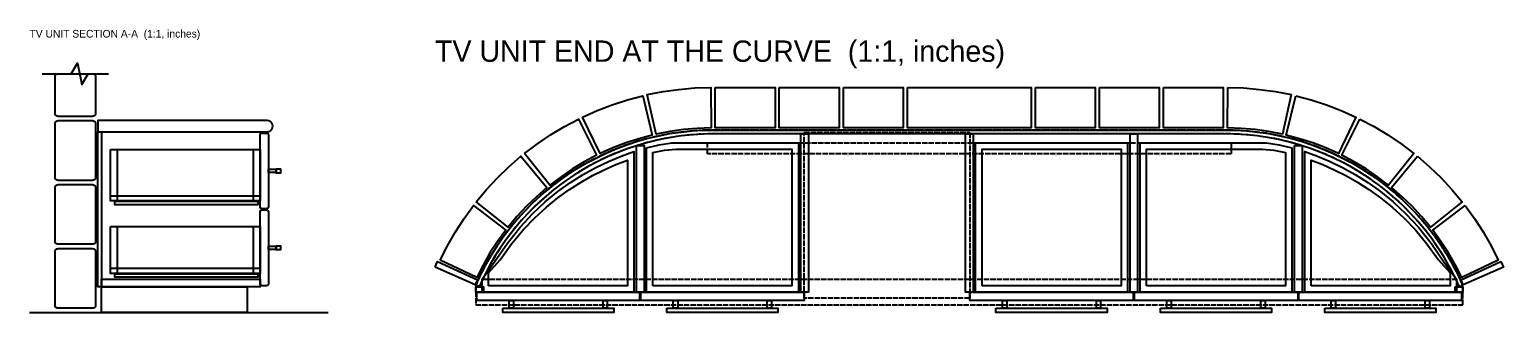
# Model space of a CAD drawing. Header units: inches. Extents: x 0 to 365, y -9 to 31.
# Drawn here: x 229.3 to 365.3, y 0 to 26.1 of the extents above; entities that cross this region are included whole.
import ezdxf

# ---------------------------------------------------------------- set-up
doc = ezdxf.new("R2010")
doc.units = ezdxf.units.IN
doc.header["$MEASUREMENT"] = 0
doc.linetypes.add('DASHED', pattern=[0.6, 0.5, -0.1])
doc.layers.add('TV unit end at the curve', color=7, linetype='Continuous')
doc.layers.add('TV unit section A-A', color=7, linetype='Continuous')

msp = doc.modelspace()

# ---------------------------------------------------------------- linework, layer by layer
at = {"layer": 'TV unit end at the curve'}
for points in [[(286.31, 20.12), (287.76, 20.4), (289.22, 20.61), (290.69, 20.74), (292.17, 20.79), (292.2, 17.05), (290.92, 17), (289.65, 16.89), (288.38, 16.71), (287.13, 16.47), (286.31, 20.12)], [(292.58, 20.79), (293.96, 20.79), (295.33, 20.79), (296.71, 20.79), (298.09, 20.79), (298.09, 17.05), (296.71, 17.05), (295.33, 17.05), (293.96, 17.05), (292.58, 17.05), (292.58, 20.79)], [(298.48, 20.79), (299.86, 20.79), (301.24, 20.79), (302.62, 20.79), (304, 20.79), (304, 17.05), (302.62, 17.05), (301.24, 17.05), (299.86, 17.05), (298.48, 17.05), (298.48, 20.79)], [(304.39, 20.79), (305.77, 20.79), (307.15, 20.79), (308.52, 20.79), (309.9, 20.79), (309.9, 17.05), (308.52, 17.05), (307.15, 17.05), (305.77, 17.05), (304.39, 17.05), (304.39, 20.79)], [(310.3, 20.79), (316, 20.79), (321.71, 20.79), (321.71, 17.05), (316, 17.05), (310.3, 17.05), (310.3, 20.79)], [(322.11, 20.79), (323.48, 20.79), (324.86, 20.79), (326.24, 20.79), (327.62, 20.79), (327.62, 17.05), (326.24, 17.05), (324.86, 17.05), (323.48, 17.05), (322.11, 17.05), (322.11, 20.79)], [(328.01, 20.79), (329.39, 20.79), (330.77, 20.79), (332.15, 20.79), (333.52, 20.79), (333.52, 17.05), (332.15, 17.05), (330.77, 17.05), (329.39, 17.05), (328.01, 17.05), (328.01, 20.79)], [(333.92, 20.79), (335.3, 20.79), (336.67, 20.79), (338.05, 20.79), (339.43, 20.79), (339.43, 17.05), (338.05, 17.05), (336.67, 17.05), (335.3, 17.05), (333.92, 17.05), (333.92, 20.79)], [(339.84, 20.79), (341.31, 20.74), (342.78, 20.61), (344.25, 20.4), (345.7, 20.12), (344.88, 16.47), (343.63, 16.71), (342.36, 16.89), (341.09, 17), (339.81, 17.05), (339.84, 20.79)], [(280.34, 18.05), (281.69, 18.65), (283.07, 19.18), (284.47, 19.64), (285.9, 20.02), (286.77, 16.39), (285.54, 16.05), (284.32, 15.66), (283.13, 15.2), (281.96, 14.68), (280.34, 18.05)], [(346.11, 20.02), (347.53, 19.64), (348.94, 19.18), (350.32, 18.65), (351.67, 18.05), (350.05, 14.68), (348.88, 15.2), (347.69, 15.66), (346.47, 16.05), (345.24, 16.39), (346.11, 20.02)], [(274.99, 14.69), (276.17, 15.58), (277.39, 16.41), (278.66, 17.17), (279.96, 17.87), (281.63, 14.52), (280.5, 13.92), (279.41, 13.26), (278.35, 12.54), (277.33, 11.77), (274.99, 14.69)], [(352.04, 17.87), (353.35, 17.17), (354.61, 16.41), (355.84, 15.58), (357.02, 14.69), (354.68, 11.77), (353.66, 12.54), (352.6, 13.26), (351.51, 13.92), (350.38, 14.52), (352.04, 17.87)], [(270.48, 2.54), (270.91, 3.47), (271.38, 4.39), (271.9, 5.28), (272.45, 6.15), (273.03, 6.99), (273.66, 7.81), (274.32, 8.61), (275.01, 9.37), (275.73, 10.1), (276.49, 10.8), (277.27, 11.47), (278.08, 12.1), (278.92, 12.7), (279.78, 13.26), (280.67, 13.79), (281.58, 14.27), (282.51, 14.72), (283.45, 15.12), (284.42, 15.49), (285.39, 15.81), (286.39, 16.09), (287.39, 16.32), (288.4, 16.52), (289.42, 16.67), (290.44, 16.77), (291.47, 16.83), (292.51, 16.85), (293.63, 16.85), (294.75, 16.85), (295.87, 16.85), (296.98, 16.85), (298.1, 16.85), (299.22, 16.85), (300.34, 16.85), (301.46, 16.85), (302.58, 16.85), (303.7, 16.85), (304.82, 16.85), (305.93, 16.85), (307.05, 16.85), (308.17, 16.85), (309.29, 16.85), (310.41, 16.85), (311.53, 16.85), (312.65, 16.85), (313.77, 16.85), (314.88, 16.85), (316, 16.85), (317.12, 16.85), (318.24, 16.85), (319.36, 16.85), (320.48, 16.85), (321.6, 16.85), (322.72, 16.85), (323.84, 16.85), (324.95, 16.85), (326.07, 16.85), (327.19, 16.85), (328.31, 16.85), (329.43, 16.85), (330.55, 16.85), (331.67, 16.85), (332.79, 16.85), (333.9, 16.85), (335.02, 16.85), (336.14, 16.85), (337.26, 16.85), (338.38, 16.85), (339.5, 16.85), (340.54, 16.83), (341.57, 16.77), (342.59, 16.67), (343.61, 16.52), (344.62, 16.32), (345.62, 16.09), (346.61, 15.81), (347.59, 15.49), (348.55, 15.12), (349.5, 14.72), (350.43, 14.27), (351.34, 13.79), (352.22, 13.26), (353.09, 12.7), (353.93, 12.1), (354.74, 11.47), (355.52, 10.8), (356.28, 10.1), (357, 9.37), (357.69, 8.61), (358.35, 7.81), (358.97, 6.99), (359.56, 6.15), (360.11, 5.28), (360.62, 4.39), (361.1, 3.47), (361.53, 2.54), (361.21, 2.39), (360.78, 3.31), (360.31, 4.22), (359.81, 5.1), (359.26, 5.95), (358.69, 6.79), (358.07, 7.59), (357.42, 8.37), (356.74, 9.13), (356.03, 9.85), (355.29, 10.54), (354.51, 11.2), (353.71, 11.82), (352.89, 12.41), (352.04, 12.96), (351.16, 13.48), (350.27, 13.96), (349.36, 14.39), (348.42, 14.79), (347.47, 15.15), (346.51, 15.47), (345.53, 15.74), (344.55, 15.98), (343.55, 16.17), (342.55, 16.31), (341.54, 16.42), (340.52, 16.48), (339.5, 16.5), (338.38, 16.5), (337.26, 16.5), (336.14, 16.5), (335.02, 16.5), (333.9, 16.5), (332.79, 16.5), (331.67, 16.5), (330.55, 16.5), (329.43, 16.5), (328.31, 16.5), (327.19, 16.5), (326.07, 16.5), (324.95, 16.5), (323.84, 16.5), (322.72, 16.5), (321.6, 16.5), (320.48, 16.5), (319.36, 16.5), (318.24, 16.5), (317.12, 16.5), (316, 16.5), (314.88, 16.5), (313.77, 16.5), (312.65, 16.5), (311.53, 16.5), (310.41, 16.5), (309.29, 16.5), (308.17, 16.5), (307.05, 16.5), (305.93, 16.5), (304.82, 16.5), (303.7, 16.5), (302.58, 16.5), (301.46, 16.5), (300.34, 16.5), (299.22, 16.5), (298.1, 16.5), (296.98, 16.5), (295.87, 16.5), (294.75, 16.5), (293.63, 16.5), (292.51, 16.5), (291.48, 16.48), (290.47, 16.42), (289.46, 16.31), (288.46, 16.17), (287.46, 15.98), (286.47, 15.74), (285.5, 15.47), (284.53, 15.15), (283.59, 14.79), (282.65, 14.39), (281.74, 13.96), (280.84, 13.48), (279.97, 12.96), (279.12, 12.41), (278.29, 11.82), (277.49, 11.2), (276.72, 10.54), (275.98, 9.85), (275.26, 9.13), (274.58, 8.37), (273.94, 7.59), (273.32, 6.79), (272.74, 5.95), (272.2, 5.1), (271.7, 4.22), (271.23, 3.31), (270.8, 2.39), (270.48, 2.54)], [(300.47, 16.5), (301.18, 16.5), (301.18, 1.89), (300.47, 1.89), (300.47, 16.5)], [(315.65, 16.5), (316.36, 16.5), (316.36, 1.89), (315.65, 1.89), (315.65, 16.5)], [(330.83, 16.5), (331.53, 16.5), (331.53, 1.89), (330.83, 1.89), (330.83, 16.5)], [(285.3, 15.41), (286.01, 15.41), (286.01, 1.89), (285.3, 1.89), (285.3, 15.41)], [(286.24, 1.89), (286.24, 15.21), (287.41, 15.49), (288.58, 15.67), (289.74, 15.67), (290.91, 15.67), (292.07, 15.67), (293.24, 15.67), (294.41, 15.67), (295.57, 15.67), (296.74, 15.67), (297.91, 15.67), (299.07, 15.67), (300.24, 15.67), (300.24, 1.89), (286.24, 1.89)], [(286.83, 2.48), (286.83, 14.77), (287.9, 15), (288.97, 15.08), (290.04, 15.08), (291.11, 15.08), (292.17, 15.08), (293.24, 15.08), (294.31, 15.08), (295.38, 15.08), (296.44, 15.08), (297.51, 15.08), (298.58, 15.08), (299.65, 15.08), (299.65, 2.48), (286.83, 2.48)], [(316.59, 1.89), (316.59, 15.67), (317.76, 15.67), (318.93, 15.67), (320.09, 15.67), (321.26, 15.67), (322.43, 15.67), (323.59, 15.67), (324.76, 15.67), (325.92, 15.67), (327.09, 15.67), (328.26, 15.67), (329.42, 15.67), (330.59, 15.67), (330.59, 1.89), (316.59, 1.89)], [(317.18, 2.48), (317.18, 15.08), (318.25, 15.08), (319.32, 15.08), (320.39, 15.08), (321.46, 15.08), (322.52, 15.08), (323.59, 15.08), (324.66, 15.08), (325.73, 15.08), (326.79, 15.08), (327.86, 15.08), (328.93, 15.08), (330, 15.08), (330, 2.48), (317.18, 2.48)], [(331.77, 1.89), (331.77, 15.67), (332.94, 15.67), (334.1, 15.67), (335.27, 15.67), (336.43, 15.67), (337.6, 15.67), (338.77, 15.67), (339.93, 15.67), (341.1, 15.67), (342.27, 15.67), (343.43, 15.67), (344.6, 15.49), (345.76, 15.21), (345.76, 1.89), (331.77, 1.89)], [(332.36, 2.48), (332.36, 15.08), (333.43, 15.08), (334.5, 15.08), (335.56, 15.08), (336.63, 15.08), (337.7, 15.08), (338.77, 15.08), (339.83, 15.08), (340.9, 15.08), (341.97, 15.08), (343.04, 15.08), (344.11, 15), (345.17, 14.77), (345.17, 2.48), (332.36, 2.48)], [(346, 15.41), (346.71, 15.41), (346.71, 1.89), (346, 1.89), (346, 15.41)], [(270.54, 10.21), (271.48, 11.35), (272.49, 12.43), (273.55, 13.46), (274.66, 14.43), (277.04, 11.54), (276.08, 10.7), (275.16, 9.81), (274.29, 8.88), (273.47, 7.89), (270.54, 10.21)], [(271.07, 1.89), (271.07, 3.07), (272.23, 4.68), (273.4, 6.42), (274.57, 7.88), (275.73, 9.13), (276.9, 10.22), (278.07, 11.18), (279.23, 12.01), (280.4, 12.75), (281.56, 13.39), (282.73, 13.96), (283.9, 14.44), (285.06, 14.86), (285.06, 1.89), (271.07, 1.89)], [(271.66, 2.48), (271.66, 3.66), (272.73, 4.87), (273.79, 6.35), (274.86, 7.63), (275.93, 8.74), (277, 9.72), (278.07, 10.59), (279.13, 11.36), (280.2, 12.04), (281.27, 12.65), (282.34, 13.18), (283.4, 13.66), (284.47, 14.07), (284.47, 2.48), (271.66, 2.48)], [(346.95, 1.89), (346.95, 14.86), (348.11, 14.44), (349.28, 13.96), (350.44, 13.39), (351.61, 12.75), (352.78, 12.01), (353.94, 11.18), (355.11, 10.22), (356.27, 9.13), (357.44, 7.88), (358.61, 6.42), (359.77, 4.68), (360.94, 3.07), (360.94, 1.89), (346.95, 1.89)], [(347.54, 2.48), (347.54, 14.07), (348.6, 13.66), (349.67, 13.18), (350.74, 12.65), (351.81, 12.04), (352.87, 11.36), (353.94, 10.59), (355.01, 9.72), (356.08, 8.74), (357.15, 7.63), (358.21, 6.35), (359.28, 4.87), (360.35, 3.66), (360.35, 2.48), (347.54, 2.48)], [(357.34, 14.43), (358.46, 13.46), (359.52, 12.43), (360.52, 11.35), (361.47, 10.21), (358.54, 7.89), (357.72, 8.88), (356.85, 9.81), (355.93, 10.7), (354.96, 11.54), (357.34, 14.43)], [(267.2, 4.85), (267.87, 6.17), (268.61, 7.45), (269.41, 8.69), (270.28, 9.88), (273.25, 7.61), (272.49, 6.57), (271.8, 5.5), (271.16, 4.39), (270.58, 3.25), (267.2, 4.85)], [(361.73, 9.88), (362.6, 8.69), (363.4, 7.45), (364.14, 6.17), (364.8, 4.85), (361.42, 3.25), (360.85, 4.39), (360.21, 5.5), (359.51, 6.57), (358.76, 7.61), (361.73, 9.88)], [(266.73, 4.18), (266.85, 4.45), (266.97, 4.72), (270.65, 3.02), (270.54, 2.79), (270.44, 2.55), (266.73, 4.18)], [(365.04, 4.72), (365.16, 4.45), (365.28, 4.18), (361.57, 2.55), (361.46, 2.79), (361.36, 3.02), (365.04, 4.72)], [(270.48, 2.39), (271.19, 2.39), (271.19, 1.89), (270.48, 1.89), (270.48, 2.39)], [(270.6, 1.89), (285.59, 1.89), (285.59, 1.1), (270.6, 1.1), (270.6, 1.89)], [(285.71, 1.89), (300.77, 1.89), (300.77, 1.1), (285.71, 1.1), (285.71, 1.89)], [(316.06, 1.89), (331.12, 1.89), (331.12, 1.1), (316.06, 1.1), (316.06, 1.89)], [(331.24, 1.89), (346.3, 1.89), (346.3, 1.1), (331.24, 1.1), (331.24, 1.89)], [(346.41, 1.89), (361.41, 1.89), (361.41, 1.1), (346.41, 1.1), (346.41, 1.89)], [(360.82, 2.39), (361.53, 2.39), (361.53, 1.89), (360.82, 1.89), (360.82, 2.39)], [(272.98, 0.39), (283.21, 0.39), (283.21, 0), (272.98, 0), (272.98, 0.39)], [(273.57, 1.1), (273.96, 1.1), (273.96, 0.39), (273.57, 0.39), (273.57, 1.1)], [(282.23, 1.1), (282.62, 1.1), (282.62, 0.39), (282.23, 0.39), (282.23, 1.1)], [(288.12, 0.39), (298.36, 0.39), (298.36, 0), (288.12, 0), (288.12, 0.39)], [(288.71, 1.1), (289.11, 1.1), (289.11, 0.39), (288.71, 0.39), (288.71, 1.1)], [(297.37, 1.1), (297.77, 1.1), (297.77, 0.39), (297.37, 0.39), (297.37, 1.1)], [(318.47, 0.39), (328.71, 0.39), (328.71, 0), (318.47, 0), (318.47, 0.39)], [(319.06, 1.1), (319.46, 1.1), (319.46, 0.39), (319.06, 0.39), (319.06, 1.1)], [(327.73, 1.1), (328.12, 1.1), (328.12, 0.39), (327.73, 0.39), (327.73, 1.1)], [(333.65, 0.39), (343.88, 0.39), (343.88, 0), (333.65, 0), (333.65, 0.39)], [(334.24, 1.1), (334.63, 1.1), (334.63, 0.39), (334.24, 0.39), (334.24, 1.1)], [(342.9, 1.1), (343.29, 1.1), (343.29, 0.39), (342.9, 0.39), (342.9, 1.1)], [(348.79, 0.39), (359.03, 0.39), (359.03, 0), (348.79, 0), (348.79, 0.39)], [(349.39, 1.1), (349.78, 1.1), (349.78, 0.39), (349.39, 0.39), (349.39, 1.1)], [(358.05, 1.1), (358.44, 1.1), (358.44, 0.39), (358.05, 0.39), (358.05, 1.1)]]:
    msp.add_lwpolyline(points, dxfattribs=at)
at = {"layer": 'TV unit end at the curve', "linetype": 'DASHED'}
for points in [[(361.53, 0.71), (361.53, 2.54), (361.19, 3.29), (360.82, 4.02), (360.42, 4.75), (360, 5.45), (359.56, 6.15), (359.09, 6.83), (358.6, 7.49), (358.09, 8.13), (357.56, 8.76), (357, 9.37), (356.42, 9.96), (355.83, 10.53), (355.21, 11.07), (354.58, 11.6), (353.93, 12.1), (353.26, 12.59), (352.57, 13.04), (351.87, 13.48), (351.16, 13.89), (350.43, 14.27), (349.69, 14.63), (348.94, 14.96), (348.17, 15.27), (347.4, 15.55), (346.61, 15.81), (345.82, 16.03), (345.02, 16.23), (344.22, 16.41), (343.41, 16.55), (342.59, 16.67), (341.77, 16.75), (340.95, 16.81), (340.13, 16.85), (339.27, 16.85), (338.38, 16.85), (337.48, 16.85), (336.59, 16.85), (335.69, 16.85), (334.8, 16.85), (333.9, 16.85), (333.01, 16.85), (332.11, 16.85), (331.22, 16.85), (330.32, 16.85), (329.43, 16.85), (328.53, 16.85), (327.64, 16.85), (326.74, 16.85), (325.85, 16.85), (324.95, 16.85), (324.06, 16.85), (323.16, 16.85), (322.27, 16.85), (321.37, 16.85), (320.48, 16.85), (319.58, 16.85), (318.69, 16.85), (317.79, 16.85), (316.9, 16.85), (316, 16.85), (315.11, 16.85), (314.21, 16.85), (313.32, 16.85), (312.42, 16.85), (311.53, 16.85), (310.63, 16.85), (309.74, 16.85), (308.84, 16.85), (307.95, 16.85), (307.05, 16.85), (306.16, 16.85), (305.26, 16.85), (304.37, 16.85), (303.47, 16.85), (302.58, 16.85), (301.68, 16.85), (300.79, 16.85), (299.89, 16.85), (299, 16.85), (298.1, 16.85), (297.21, 16.85), (296.31, 16.85), (295.42, 16.85), (294.52, 16.85), (293.63, 16.85), (292.73, 16.85), (291.88, 16.85), (291.06, 16.81), (290.24, 16.75), (289.42, 16.67), (288.6, 16.55), (287.79, 16.41), (286.99, 16.23), (286.19, 16.03), (285.39, 15.81), (284.61, 15.55), (283.84, 15.27), (283.07, 14.96), (282.32, 14.63), (281.58, 14.27), (280.85, 13.89), (280.13, 13.48), (279.43, 13.04), (278.75, 12.59), (278.08, 12.1), (277.43, 11.6), (276.8, 11.07), (276.18, 10.53), (275.58, 9.96), (275.01, 9.37), (274.45, 8.76), (273.92, 8.13), (273.4, 7.49), (272.91, 6.83), (272.45, 6.15), (272, 5.45), (271.58, 4.75), (271.19, 4.02), (270.82, 3.29), (270.48, 2.54), (270.48, 0.71), (361.53, 0.71)], [(360.87, 3.07), (360.87, 3.13), (360.5, 3.86), (360.11, 4.57), (359.7, 5.27), (359.26, 5.95), (358.81, 6.62), (358.32, 7.27), (357.82, 7.91), (357.29, 8.53), (356.74, 9.13), (356.18, 9.71), (355.59, 10.27), (354.98, 10.81), (354.36, 11.32), (353.71, 11.82), (353.06, 12.29), (352.38, 12.74), (351.69, 13.17), (350.99, 13.58), (350.27, 13.96), (349.54, 14.31), (348.8, 14.64), (348.04, 14.94), (347.28, 15.22), (346.51, 15.47), (345.73, 15.69), (344.94, 15.89), (344.15, 16.06), (343.35, 16.2), (342.55, 16.31), (341.74, 16.4), (340.93, 16.46), (340.12, 16.49), (339.27, 16.5), (338.38, 16.5), (337.48, 16.5), (336.59, 16.5), (335.69, 16.5), (334.8, 16.5), (333.9, 16.5), (333.01, 16.5), (332.11, 16.5), (331.22, 16.5), (330.32, 16.5), (329.43, 16.5), (328.53, 16.5), (327.64, 16.5), (326.74, 16.5), (325.85, 16.5), (324.95, 16.5), (324.06, 16.5), (323.16, 16.5), (322.27, 16.5), (321.37, 16.5), (320.48, 16.5), (319.58, 16.5), (318.69, 16.5), (317.79, 16.5), (316.9, 16.5), (316, 16.5), (315.11, 16.5), (314.21, 16.5), (313.32, 16.5), (312.42, 16.5), (311.53, 16.5), (310.63, 16.5), (309.74, 16.5), (308.84, 16.5), (307.95, 16.5), (307.05, 16.5), (306.16, 16.5), (305.26, 16.5), (304.37, 16.5), (303.47, 16.5), (302.58, 16.5), (301.68, 16.5), (300.79, 16.5), (299.89, 16.5), (299, 16.5), (298.1, 16.5), (297.21, 16.5), (296.31, 16.5), (295.42, 16.5), (294.52, 16.5), (293.63, 16.5), (292.73, 16.5), (291.89, 16.49), (291.08, 16.46), (290.27, 16.4), (289.46, 16.31), (288.66, 16.2), (287.86, 16.06), (287.07, 15.89), (286.28, 15.69), (285.5, 15.47), (284.73, 15.22), (283.96, 14.94), (283.21, 14.64), (282.47, 14.31), (281.74, 13.96), (281.02, 13.58), (280.32, 13.17), (279.63, 12.74), (278.95, 12.29), (278.29, 11.82), (277.65, 11.32), (277.03, 10.81), (276.42, 10.27), (275.83, 9.71), (275.26, 9.13), (274.72, 8.53), (274.19, 7.91), (273.69, 7.27), (273.2, 6.62), (272.74, 5.95), (272.31, 5.27), (271.89, 4.57), (271.5, 3.86), (271.14, 3.13), (271.14, 3.07), (360.87, 3.07)], [(300.78, 16.61), (316.05, 16.61), (316.05, 1.34), (300.78, 1.34), (300.78, 16.61)], [(291.85, 15.67), (340.16, 15.67), (340.16, 14.65), (291.85, 14.65), (291.85, 15.67)]]:
    msp.add_lwpolyline(points, dxfattribs=at)
at = {"layer": 'TV unit section A-A'}
msp.add_line((229.33, 0), (256.89, 0), dxfattribs=at)
for points in [[(230.51, 22.05), (233.16, 22.05), (233.76, 23.03), (234.15, 21.06), (234.74, 22.05), (236.61, 22.05)], [(231.69, 18.39), (231.69, 21.77)], [(231.96, 22.05), (235.15, 22.05)], [(235.43, 21.77), (235.43, 18.39)], [(235.15, 18.11), (231.96, 18.11)], [(231.96, 17.72), (235.15, 17.72)], [(251.26, 17.72), (235.63, 17.72), (235.63, 16.69)], [(231.69, 12.48), (231.69, 17.44)], [(235.43, 17.44), (235.43, 12.48)], [(235.63, 16.69), (235.98, 16.69), (235.98, 2.36), (235.63, 2.36), (235.63, 16.69)], [(235.63, 16.69), (251.26, 16.69)], [(250.59, 9.78), (250.59, 16.38)], [(250.78, 16.57), (251.18, 16.57)], [(251.37, 16.38), (251.37, 9.78)], [(236.81, 15.04), (250.59, 15.04), (250.59, 10.31), (236.81, 10.31), (236.81, 15.04)], [(236.81, 15.04), (237.4, 15.04), (237.4, 10.31), (236.81, 10.31), (236.81, 15.04)], [(250, 15.04), (250.59, 15.04), (250.59, 10.31), (250, 10.31), (250, 15.04)], [(251.37, 13.24), (252.08, 13.24), (252.08, 12.92), (251.37, 12.92), (251.37, 13.24)], [(252.08, 13.28), (252.48, 13.28), (252.48, 12.88), (252.08, 12.88), (252.08, 13.28)], [(231.69, 6.57), (231.69, 11.54)], [(235.15, 12.2), (231.96, 12.2)], [(231.96, 11.81), (235.15, 11.81)], [(235.43, 11.54), (235.43, 6.57)], [(236.81, 10.79), (250.59, 10.79), (250.59, 10.31), (236.81, 10.31), (236.81, 10.79)], [(237.2, 10.28), (250.39, 10.28), (250.39, 9.96), (237.2, 9.96), (237.2, 10.28)], [(251.18, 9.59), (250.78, 9.59)], [(250.59, 2.68), (250.59, 9.27)], [(250.78, 9.47), (251.18, 9.47)], [(251.37, 9.27), (251.37, 2.68)], [(236.81, 7.95), (250.59, 7.95), (250.59, 3.62), (236.81, 3.62), (236.81, 7.95)], [(236.81, 7.95), (237.4, 7.95), (237.4, 3.62), (236.81, 3.62), (236.81, 7.95)], [(250, 7.95), (250.59, 7.95), (250.59, 3.62), (250, 3.62), (250, 7.95)], [(231.69, 0.67), (231.69, 5.63)], [(235.15, 6.3), (231.96, 6.3)], [(231.96, 5.91), (235.15, 5.91)], [(235.43, 5.63), (235.43, 0.67)], [(251.37, 6.13), (252.08, 6.13), (252.08, 5.82), (251.37, 5.82), (251.37, 6.13)], [(252.08, 6.17), (252.48, 6.17), (252.48, 5.78), (252.08, 5.78), (252.08, 6.17)], [(236.81, 4.09), (250.59, 4.09), (250.59, 3.62), (236.81, 3.62), (236.81, 4.09)], [(235.98, 3.07), (250.59, 3.07), (250.59, 2.36), (235.98, 2.36), (235.98, 3.07)], [(237.2, 3.58), (250.39, 3.58), (250.39, 3.27), (237.2, 3.27), (237.2, 3.58)], [(235.98, 2.36), (249.41, 2.36), (249.41, 0), (235.98, 0), (235.98, 2.36)], [(251.18, 2.48), (250.78, 2.48)], [(235.15, 0.39), (231.96, 0.39)]]:
    msp.add_lwpolyline(points, dxfattribs=at)
for points, knots in [([(231.69, 21.77), (231.69, 21.82), (231.7, 21.87), (231.73, 21.91), (231.75, 21.95), (231.78, 21.99), (231.83, 22.01), (231.87, 22.03), (231.92, 22.05), (231.96, 22.05)], [0, 0, 0, 0, 1, 1, 1, 2, 2, 2, 3, 3, 3, 3]), ([(235.15, 22.05), (235.2, 22.05), (235.25, 22.03), (235.29, 22.01), (235.33, 21.99), (235.37, 21.95), (235.39, 21.91), (235.42, 21.87), (235.43, 21.82), (235.43, 21.77)], [0, 0, 0, 0, 1, 1, 1, 2, 2, 2, 3, 3, 3, 3]), ([(231.96, 18.11), (231.92, 18.11), (231.87, 18.12), (231.83, 18.15), (231.78, 18.17), (231.75, 18.21), (231.73, 18.25), (231.7, 18.29), (231.69, 18.34), (231.69, 18.39)], [0, 0, 0, 0, 1, 1, 1, 2, 2, 2, 3, 3, 3, 3]), ([(231.69, 17.44), (231.69, 17.49), (231.7, 17.54), (231.73, 17.58), (231.75, 17.62), (231.78, 17.66), (231.83, 17.68), (231.87, 17.7), (231.92, 17.72), (231.96, 17.72)], [0, 0, 0, 0, 1, 1, 1, 2, 2, 2, 3, 3, 3, 3]), ([(235.43, 18.39), (235.43, 18.34), (235.42, 18.29), (235.39, 18.25), (235.37, 18.21), (235.33, 18.17), (235.29, 18.15), (235.25, 18.12), (235.2, 18.11), (235.15, 18.11)], [0, 0, 0, 0, 1, 1, 1, 2, 2, 2, 3, 3, 3, 3]), ([(235.15, 17.72), (235.2, 17.72), (235.25, 17.7), (235.29, 17.68), (235.33, 17.66), (235.37, 17.62), (235.39, 17.58), (235.42, 17.54), (235.43, 17.49), (235.43, 17.44)], [0, 0, 0, 0, 1, 1, 1, 2, 2, 2, 3, 3, 3, 3]), ([(251.26, 16.69), (251.35, 16.69), (251.43, 16.72), (251.51, 16.76), (251.59, 16.81), (251.65, 16.87), (251.7, 16.95), (251.74, 17.03), (251.77, 17.11), (251.77, 17.2), (251.77, 17.29), (251.74, 17.38), (251.7, 17.46), (251.65, 17.54), (251.59, 17.6), (251.51, 17.65), (251.43, 17.69), (251.35, 17.72), (251.26, 17.72)], [0, 0, 0, 0, 1, 1, 1, 2, 2, 2, 3, 3, 3, 4, 4, 4, 5, 5, 5, 6, 6, 6, 6]), ([(250.59, 16.38), (250.59, 16.41), (250.6, 16.45), (250.61, 16.48), (250.63, 16.51), (250.65, 16.53), (250.68, 16.55), (250.71, 16.57), (250.75, 16.57), (250.78, 16.57)], [0, 0, 0, 0, 1, 1, 1, 2, 2, 2, 3, 3, 3, 3]), ([(251.18, 16.57), (251.21, 16.57), (251.25, 16.57), (251.28, 16.55), (251.31, 16.53), (251.33, 16.51), (251.35, 16.48), (251.36, 16.45), (251.37, 16.41), (251.37, 16.38)], [0, 0, 0, 0, 1, 1, 1, 2, 2, 2, 3, 3, 3, 3]), ([(231.96, 12.2), (231.92, 12.2), (231.87, 12.22), (231.83, 12.24), (231.78, 12.27), (231.75, 12.3), (231.73, 12.34), (231.7, 12.38), (231.69, 12.43), (231.69, 12.48)], [0, 0, 0, 0, 1, 1, 1, 2, 2, 2, 3, 3, 3, 3]), ([(235.43, 12.48), (235.43, 12.43), (235.42, 12.38), (235.39, 12.34), (235.37, 12.3), (235.33, 12.27), (235.29, 12.24), (235.25, 12.22), (235.2, 12.2), (235.15, 12.2)], [0, 0, 0, 0, 1, 1, 1, 2, 2, 2, 3, 3, 3, 3]), ([(231.69, 11.54), (231.69, 11.58), (231.7, 11.63), (231.73, 11.67), (231.75, 11.72), (231.78, 11.75), (231.83, 11.77), (231.87, 11.8), (231.92, 11.81), (231.96, 11.81)], [0, 0, 0, 0, 1, 1, 1, 2, 2, 2, 3, 3, 3, 3]), ([(235.15, 11.81), (235.2, 11.81), (235.25, 11.8), (235.29, 11.77), (235.33, 11.75), (235.37, 11.72), (235.39, 11.67), (235.42, 11.63), (235.43, 11.58), (235.43, 11.54)], [0, 0, 0, 0, 1, 1, 1, 2, 2, 2, 3, 3, 3, 3]), ([(250.78, 9.59), (250.75, 9.59), (250.71, 9.6), (250.68, 9.61), (250.65, 9.63), (250.63, 9.66), (250.61, 9.69), (250.6, 9.71), (250.59, 9.75), (250.59, 9.78)], [0, 0, 0, 0, 1, 1, 1, 2, 2, 2, 3, 3, 3, 3]), ([(251.37, 9.78), (251.37, 9.75), (251.36, 9.71), (251.35, 9.69), (251.33, 9.66), (251.31, 9.63), (251.28, 9.61), (251.25, 9.6), (251.21, 9.59), (251.18, 9.59)], [0, 0, 0, 0, 1, 1, 1, 2, 2, 2, 3, 3, 3, 3]), ([(250.59, 9.27), (250.59, 9.31), (250.6, 9.34), (250.61, 9.37), (250.63, 9.4), (250.65, 9.42), (250.68, 9.44), (250.71, 9.46), (250.75, 9.47), (250.78, 9.47)], [0, 0, 0, 0, 1, 1, 1, 2, 2, 2, 3, 3, 3, 3]), ([(251.18, 9.47), (251.21, 9.47), (251.25, 9.46), (251.28, 9.44), (251.31, 9.42), (251.33, 9.4), (251.35, 9.37), (251.36, 9.34), (251.37, 9.31), (251.37, 9.27)], [0, 0, 0, 0, 1, 1, 1, 2, 2, 2, 3, 3, 3, 3]), ([(231.96, 6.3), (231.92, 6.3), (231.87, 6.31), (231.83, 6.34), (231.78, 6.36), (231.75, 6.4), (231.73, 6.44), (231.7, 6.48), (231.69, 6.53), (231.69, 6.57)], [0, 0, 0, 0, 1, 1, 1, 2, 2, 2, 3, 3, 3, 3]), ([(231.69, 5.63), (231.69, 5.68), (231.7, 5.73), (231.73, 5.77), (231.75, 5.81), (231.78, 5.84), (231.83, 5.87), (231.87, 5.89), (231.92, 5.91), (231.96, 5.91)], [0, 0, 0, 0, 1, 1, 1, 2, 2, 2, 3, 3, 3, 3]), ([(235.43, 6.57), (235.43, 6.53), (235.42, 6.48), (235.39, 6.44), (235.37, 6.4), (235.33, 6.36), (235.29, 6.34), (235.25, 6.31), (235.2, 6.3), (235.15, 6.3)], [0, 0, 0, 0, 1, 1, 1, 2, 2, 2, 3, 3, 3, 3]), ([(235.15, 5.91), (235.2, 5.91), (235.25, 5.89), (235.29, 5.87), (235.33, 5.84), (235.37, 5.81), (235.39, 5.77), (235.42, 5.73), (235.43, 5.68), (235.43, 5.63)], [0, 0, 0, 0, 1, 1, 1, 2, 2, 2, 3, 3, 3, 3]), ([(250.78, 2.48), (250.75, 2.48), (250.71, 2.49), (250.68, 2.51), (250.65, 2.52), (250.63, 2.55), (250.61, 2.58), (250.6, 2.61), (250.59, 2.64), (250.59, 2.68)], [0, 0, 0, 0, 1, 1, 1, 2, 2, 2, 3, 3, 3, 3]), ([(251.37, 2.68), (251.37, 2.64), (251.36, 2.61), (251.35, 2.58), (251.33, 2.55), (251.31, 2.52), (251.28, 2.51), (251.25, 2.49), (251.21, 2.48), (251.18, 2.48)], [0, 0, 0, 0, 1, 1, 1, 2, 2, 2, 3, 3, 3, 3]), ([(231.96, 0.39), (231.92, 0.39), (231.87, 0.41), (231.83, 0.43), (231.78, 0.45), (231.75, 0.49), (231.73, 0.53), (231.7, 0.57), (231.69, 0.62), (231.69, 0.67)], [0, 0, 0, 0, 1, 1, 1, 2, 2, 2, 3, 3, 3, 3]), ([(235.43, 0.67), (235.43, 0.62), (235.42, 0.57), (235.39, 0.53), (235.37, 0.49), (235.33, 0.45), (235.29, 0.43), (235.25, 0.41), (235.2, 0.39), (235.15, 0.39)], [0, 0, 0, 0, 1, 1, 1, 2, 2, 2, 3, 3, 3, 3])]:
    msp.add_open_spline(points, degree=3, knots=knots, dxfattribs=at)

# ---------------------------------------------------------------- texts
at = {"layer": 'LABELS'}
for s, height, p in [('TV UNIT SECTION A-A  (1:1, inches)', 0.7087, (229.33, 25.39)), ('TV UNIT END AT THE CURVE  (1:1, inches)', 1.971, (266.73, 23.15))]:
    msp.add_text(s, height=height, dxfattribs=at).set_placement(p)

doc.saveas('drawing.dxf')
